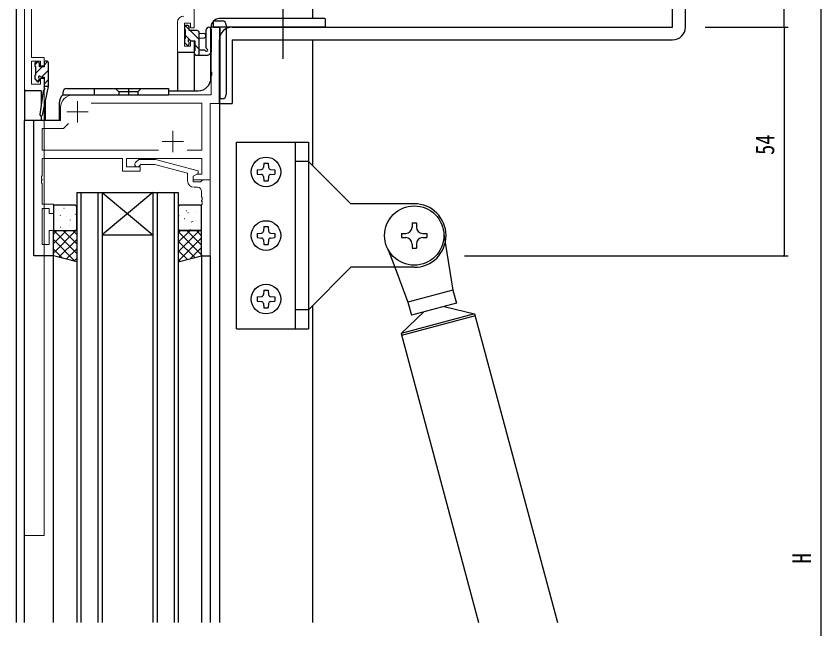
# Model space of a CAD drawing. Units: millimetres, scale not verified. Extents: x -567 to 567, y -403 to 403.
# Drawn here: x -461.5 to -271.5, y -43.4 to 101.2 of the extents above; entities that cross this region are included whole.
import ezdxf
from ezdxf.enums import TextEntityAlignment as Align

# ---------------------------------------------------------------- set-up
doc = ezdxf.new("R2010")
doc.units = ezdxf.units.MM
doc.header["$LTSCALE"] = 2
doc.layers.add('0-2_YKK_11', color=7, linetype='Continuous', lineweight=18)
for name, color, linetype in [('0-3_YKK_12', 2, 'Continuous'), ('0-4_YKK_13', 4, 'Continuous'), ('0-5_YKK_D', 6, 'Continuous')]:
    doc.layers.add(name, color=color, linetype=linetype)
doc.styles.add('ＭＳ ゴシック', font='')
doc.styles.get('ＭＳ ゴシック').set_extended_font_data('MS Gothic')

msp = doc.modelspace()

# ---------------------------------------------------------------- linework, layer by layer
at = {"layer": '0-2_YKK_11'}
for p, q in [((-459.466, 124.367), (-459.466, -21.433)), ((-457.836, 91.367), (-457.836, 122.737)), ((-423.366, 99.667), (-423.366, 92.567)), ((-421.736, 94.067), (-421.736, 99.537)), ((-413.466, 98.567), (-415.396, 98.567)), ((-415.396, 98.567), (-415.396, 88.026)), ((-413.466, 80.567), (-413.466, 98.567)), ((-415.396, 88.026), (-415.276, 87.842)), ((-415.276, 87.842), (-415.276, 87.292)), ((-415.396, 82.567), (-447.966, 82.567)), ((-417.596, 80.637), (-443.727, 80.637)), ((-417.596, 69.497), (-417.596, 80.637)), ((-415.666, 62.567), (-415.666, 80.567)), ((-415.666, 80.567), (-413.466, 80.567)), ((-450.966, 79.567), (-450.966, 76.567)), ((-457.266, 76.567), (-457.266, 44.567)), ((-450.966, 76.567), (-457.266, 76.567)), ((-455.336, 74.637), (-455.336, 69.497)), ((-450.266, 74.637), (-455.336, 74.637)), ((-449.108, 75.796), (-450.266, 74.637)), ((-449.108, 75.796), (-450.266, 74.637)), ((-455.336, 69.497), (-427.817, 69.497)), ((-421.116, 69.497), (-417.596, 69.497)), ((-455.336, 67.567), (-436.366, 67.567)), ((-435.366, 67.567), (-417.596, 67.567)), ((-433.291, 66.592), (-432.515, 67.367)), ((-432.515, 67.367), (-428.57, 67.367)), ((-428.57, 67.367), (-418.466, 64.66)), ((-432.018, 66.167), (-432.442, 65.743)), ((-428.728, 66.167), (-432.018, 66.167)), ((-420.966, 64.088), (-428.728, 66.167)), ((-418.466, 64.66), (-418.466, 64.06)), ((-420.966, 62.267), (-420.966, 64.088)), ((-418.466, 64.06), (-419.666, 63.367)), ((-418.8, 63.867), (-419.666, 63.367)), ((-419.666, 63.367), (-419.666, 62.567)), ((-419.666, 63.367), (-419.666, 62.067)), ((-455.336, 56.767), (-455.336, 61.609)), ((-419.666, 62.567), (-415.666, 62.567)), ((-419.666, 62.067), (-417.866, 62.067)), ((-417.866, 62.067), (-417.666, 62.267)), ((-417.666, 62.267), (-417.366, 62.567)), ((-417.366, 62.567), (-415.666, 62.567)), ((-415.666, 62.567), (-415.666, 44.567)), ((-418.666, 60.767), (-419.466, 60.767)), ((-452.666, 56.767), (-455.336, 56.767)), ((-455.336, 55.767), (-453.666, 55.767)), ((-417.666, 44.567), (-417.666, 56.609)), ((-452.666, 50.567), (-453.666, 50.567)), ((-453.666, 50.567), (-453.666, 47.267)), ((-452.666, 44.567), (-452.666, 50.567)), ((-457.266, 44.567), (-452.666, 44.567)), ((-415.666, 44.567), (-417.666, 44.567))]:
    msp.add_line(p, q, dxfattribs=at)
at = {"layer": '0-2_YKK_11', "color": 2}
for p, q in [((-446.966, 81.067), (-446.966, 76.067)), ((-449.466, 78.567), (-444.466, 78.567)), ((-424.466, 74.067), (-424.466, 69.067)), ((-426.966, 71.567), (-421.966, 71.567))]:
    msp.add_line(p, q, dxfattribs=at)
at = {"layer": '0-2_YKK_11'}
for points in [[(-421.736, 99.537), (-420.266, 99.537), (-420.266, 98.367), (-419.466, 98.367), (-419.466, 123.567)], [(-423.366, 92.567), (-419.466, 92.567), (-419.466, 95.367), (-420.266, 95.367), (-420.266, 94.067), (-421.736, 94.067)], [(-459.466, -21.433), (-454.866, -21.433), (-454.866, 86.467), (-455.666, 86.467), (-455.666, 85.067), (-457.836, 85.067), (-457.836, 90.567), (-455.666, 90.567), (-455.666, 89.467), (-454.866, 89.467), (-454.866, 91.367), (-457.836, 91.367)], [(-415.276, 87.292), (-415.396, 87.109), (-415.396, 82.567)], [(-455.336, 62.526), (-455.336, 62.609), (-455.456, 62.792), (-455.456, 63.342), (-455.336, 63.526), (-455.336, 67.567)], [(-436.366, 67.567), (-436.366, 64.567), (-432.166, 64.567), (-432.166, 65.567), (-435.366, 65.567), (-435.366, 67.567)], [(-417.596, 67.567), (-417.596, 63.867), (-418.8, 63.867)], [(-455.336, 61.609), (-455.456, 61.792), (-455.456, 62.342), (-455.336, 62.526)], [(-417.666, 56.609), (-417.546, 56.792), (-417.546, 57.342), (-417.666, 57.526), (-417.666, 57.609), (-417.546, 57.792), (-417.546, 58.342), (-417.666, 58.526), (-417.666, 59.767)], [(-453.666, 47.267), (-455.336, 47.267), (-455.336, 55.767)], [(-453.666, 55.767), (-453.666, 54.567), (-452.666, 54.567), (-452.666, 56.767)]]:
    msp.add_lwpolyline(points, dxfattribs=at)
for centre, radius, start, end in [((-421.866, 99.667), 1.5, 90.00001, 179.99999), ((-447.966, 79.567), 3, 90.00001, 179.99999), ((-432.866, 66.167), 0.6, 134.99999, 315.00001), ((-419.466, 62.267), 1.5, 180.00001, 269.99999), ((-418.666, 59.767), 1, 0.00001, 89.99999)]:
    msp.add_arc(centre, radius, start, end, dxfattribs=at)
at = {"layer": '0-3_YKK_12'}
for p, q in [((-461.466, 153.567), (-461.466, -41.933)), ((-391.466, 120.567), (-391.466, 100.568)), ((-415.466, 86.567), (-415.466, 98.567)), ((-413.466, 98.567), (-415.466, 98.567)), ((-413.466, 98.567), (-413.466, -41.933)), ((-391.466, 95.564), (-391.466, 65.89)), ((-423.366, 92.567), (-423.366, 83.567)), ((-419.466, 92.567), (-423.366, 92.567)), ((-419.466, 92.567), (-419.466, 83.567)), ((-459.466, 83.867), (-459.466, 76.567)), ((-455.566, 83.567), (-459.466, 83.567)), ((-455.566, 83.567), (-455.566, 79.911)), ((-425.467, 83.567), (-418.466, 83.567)), ((-451.266, 80.567), (-451.266, 76.567)), ((-459.466, -41.933), (-459.466, 76.567)), ((-451.266, 76.567), (-459.466, 76.567)), ((-457.266, 44.567), (-457.266, 76.567)), ((-455.566, 77.569), (-455.566, 76.567)), ((-447.166, 59.567), (-447.166, -41.933)), ((-447.166, 59.567), (-441.166, 59.567)), ((-446.166, 59.567), (-446.166, -41.933)), ((-442.166, 59.567), (-442.166, -41.933)), ((-441.166, 59.567), (-441.166, -41.933)), ((-441.166, 59.567), (-429.166, 59.567)), ((-441.166, 59.567), (-429.166, 49.567)), ((-429.166, 59.567), (-441.166, 49.567)), ((-429.166, 59.567), (-429.166, -41.933)), ((-429.166, 59.567), (-423.166, 59.567)), ((-428.166, 59.567), (-428.166, -41.933)), ((-424.166, 59.567), (-424.166, -41.933)), ((-423.166, 59.567), (-423.166, -41.933)), ((-441.166, 49.567), (-429.166, 49.567)), ((-452.666, 44.567), (-457.266, 44.567)), ((-452.666, 44.567), (-457.266, 44.567)), ((-452.666, -41.933), (-452.666, 44.567)), ((-417.666, 44.867), (-417.666, -41.933)), ((-417.666, 44.567), (-415.666, 44.567)), ((-415.666, 44.567), (-415.666, -41.933)), ((-391.466, 32.89), (-391.466, -41.933))]:
    msp.add_line(p, q, dxfattribs=at)
for centre, start, end in [((-418.466, 86.567), 270, 0), ((-448.266, 80.567), 137.18376, 180)]:
    msp.add_arc(centre, 3, start, end, dxfattribs=at)
at = {"layer": '0-4_YKK_13'}
for p, q in [((-306.466, 98.549), (-306.463, 117.549)), ((-303.466, 98.548), (-303.463, 117.548)), ((-398.468, 102.944), (-398.468, 91.087)), ((-421.541, 98.949), (-420.636, 98.044)), ((-420.936, 98.967), (-421.436, 98.967)), ((-414.846, 98.567), (-414.846, 100.067)), ((-414.846, 100.067), (-412.846, 100.067)), ((-388.566, 100.568), (-413.566, 100.568)), ((-411.846, 99.067), (-411.846, 82.667)), ((-388.466, 100.568), (-388.466, 98.564)), ((-421.736, 98.667), (-421.736, 98.167)), ((-421.536, 97.967), (-421.536, 95.867)), ((-420.636, 97.767), (-420.636, 98.667)), ((-418.736, 97.767), (-420.636, 97.767)), ((-420.36, 97.767), (-418.236, 95.644)), ((-418.236, 91.967), (-418.236, 97.267)), ((-418.236, 97.167), (-417.092, 97.065)), ((-416.566, 93.703), (-416.566, 97.951)), ((-388.468, 98.568), (-415.468, 98.568)), ((-415.366, 92.772), (-415.366, 97.951)), ((-414.846, 98.567), (-413.346, 98.567)), ((-413.466, 98.067), (-413.466, 83.167)), ((-413.346, 98.067), (-413.466, 98.067)), ((-413.346, 98.567), (-413.346, 81.667)), ((-413.346, 83.167), (-413.346, 98.067)), ((-410.466, 98.567), (-306.466, 98.551)), ((-421.736, 95.667), (-421.736, 95.067)), ((-421.536, 96.699), (-420.207, 95.369)), ((-420.176, 95.367), (-419.236, 95.367)), ((-419.236, 95.367), (-419.236, 93.067)), ((-418.236, 95.967), (-417.092, 96.069)), ((-413.469, 80.568), (-413.466, 95.568)), ((-410.466, 95.567), (-410.469, 80.567)), ((-410.466, 95.567), (-306.466, 95.549)), ((-421.649, 94.855), (-421.149, 94.355)), ((-420.636, 94.567), (-420.636, 94.906)), ((-419.236, 94.399), (-418.236, 93.399)), ((-417.056, 93.167), (-418.236, 93.167)), ((-419.436, 92.867), (-419.436, 92.267)), ((-419.436, 92.354), (-419.05, 91.967)), ((-419.136, 91.967), (-416.174, 91.967)), ((-415.434, 92.583), (-415.786, 92.151)), ((-456.449, 90.267), (-457.066, 89.65)), ((-457.066, 89.967), (-457.066, 89.467)), ((-456.266, 90.267), (-456.766, 90.267)), ((-455.966, 89.167), (-455.966, 89.967)), ((-453.974, 90.497), (-454.866, 89.605)), ((-454.866, 90.267), (-454.866, 89.167)), ((-454.166, 90.567), (-454.566, 90.567)), ((-453.866, 90.267), (-453.866, 84.569)), ((-456.866, 89.267), (-456.866, 87.267)), ((-455.304, 89.167), (-456.866, 87.605)), ((-454.866, 89.167), (-455.966, 89.167)), ((-453.866, 88.36), (-455.459, 86.767)), ((-457.066, 87.067), (-457.066, 86.467)), ((-456.979, 86.255), (-456.479, 85.755)), ((-455.966, 86.26), (-456.475, 85.751)), ((-455.966, 85.967), (-455.966, 86.306)), ((-453.866, 86.115), (-454.866, 85.115)), ((-453.866, 84.569), (-455.273, 77.808)), ((-454.866, 84.569), (-454.881, 84.482)), ((-453.866, 84.569), (-454.866, 84.569)), ((-449.467, 84.068), (-425.467, 84.068)), ((-442.967, 82.568), (-442.967, 84.068)), ((-437.967, 84.068), (-437.217, 83.318)), ((-434.967, 84.068), (-434.967, 82.568)), ((-431.967, 84.068), (-432.717, 83.318)), ((-425.467, 84.068), (-425.467, 82.568)), ((-455.04, 83.455), (-455.863, 77.914)), ((-450.467, 83.068), (-450.467, 82.568)), ((-450.467, 82.568), (-425.467, 82.568)), ((-432.717, 83.318), (-437.217, 83.318)), ((-437.217, 83.318), (-437.217, 82.568)), ((-432.717, 83.318), (-432.717, 82.568)), ((-413.466, 83.167), (-413.346, 83.167)), ((-454.566, 81.204), (-454.566, 76.567)), ((-413.469, 80.568), (-410.469, 80.567)), ((-412.846, 81.667), (-413.466, 81.667)), ((-409.467, 27.389), (-409.467, 71.389)), ((-409.467, 71.389), (-392.467, 71.389)), ((-395.467, 27.389), (-395.467, 71.389)), ((-392.467, 71.389), (-392.467, 66.889)), ((-392.467, 66.889), (-395.467, 66.889)), ((-392.467, 66.889), (-392.467, 31.889)), ((-392.467, 66.889), (-382.467, 56.889)), ((-404.567, 64.889), (-403.514, 64.982)), ((-404.567, 64.889), (-404.567, 63.889)), ((-402.967, 66.489), (-403.059, 65.436)), ((-402.967, 66.489), (-401.967, 66.489)), ((-401.967, 66.489), (-401.875, 65.436)), ((-401.421, 64.982), (-400.367, 64.889)), ((-400.367, 64.889), (-400.367, 63.889)), ((-404.567, 63.889), (-403.514, 63.797)), ((-403.059, 63.343), (-402.967, 62.289)), ((-401.875, 63.343), (-401.967, 62.289)), ((-401.421, 63.797), (-400.367, 63.889)), ((-402.967, 62.289), (-401.967, 62.289)), ((-452.666, 56.067), (-452.666, 51.067)), ((-452.268, 55.439), (-452.224, 55.415)), ((-447.666, 56.567), (-452.166, 56.567)), ((-450.662, 55.222), (-450.655, 55.215)), ((-450.192, 55.871), (-450.148, 55.847)), ((-447.166, 51.067), (-447.166, 56.067)), ((-423.166, 56.067), (-423.166, 51.067)), ((-418.166, 56.567), (-422.666, 56.567)), ((-421.198, 55.269), (-421.154, 55.293)), ((-417.666, 51.067), (-417.666, 56.067)), ((-378.114, 56.889), (-382.467, 56.889)), ((-367.467, 56.889), (-378.114, 56.889)), ((-452.481, 53.24), (-452.475, 53.232)), ((-451.625, 53.247), (-451.581, 53.223)), ((-451.068, 54.233), (-451.022, 54.145)), ((-449.6, 53.981), (-449.556, 53.957)), ((-447.524, 54.414), (-447.48, 54.39)), ((-423.03, 54.059), (-422.984, 54.147)), ((-421.789, 53.379), (-421.745, 53.403)), ((-420.884, 54.849), (-420.877, 54.857)), ((-419.121, 54.837), (-419.077, 54.861)), ((-451.034, 51.357), (-450.99, 51.333)), ((-448.957, 51.79), (-448.913, 51.766)), ((-448.72, 53.055), (-448.714, 53.047)), ((-422.859, 52.645), (-422.852, 52.652)), ((-420.141, 52.534), (-420.094, 52.623)), ((-419.764, 52.645), (-419.72, 52.669)), ((-419.098, 52.829), (-419.091, 52.837)), ((-417.688, 52.213), (-417.666, 52.224)), ((-402.967, 51.489), (-403.059, 50.436)), ((-367.967, 52.389), (-367.967, 51.389)), ((-367.967, 52.389), (-366.967, 52.389)), ((-366.967, 52.389), (-366.967, 51.389)), ((-452.666, 44.567), (-452.666, 50.567)), ((-452.666, 45.233), (-447.332, 50.567)), ((-452.666, 50.567), (-447.166, 50.567)), ((-452.666, 49.723), (-451.822, 50.567)), ((-452.666, 47.478), (-449.577, 50.567)), ((-447.166, 45.165), (-452.568, 50.567)), ((-452.166, 50.567), (-447.666, 50.567)), ((-450.506, 51.035), (-450.5, 51.027)), ((-447.166, 47.41), (-450.323, 50.567)), ((-447.166, 49.655), (-448.078, 50.567)), ((-447.166, 50.567), (-447.166, 43.176)), ((-423.166, 50.567), (-423.166, 43.176)), ((-423.166, 45.565), (-418.165, 50.567)), ((-417.666, 50.567), (-423.166, 50.567)), ((-423.166, 50.055), (-422.655, 50.567)), ((-423.166, 47.81), (-420.41, 50.567)), ((-417.666, 44.833), (-423.166, 50.333)), ((-422.666, 50.567), (-418.166, 50.567)), ((-422.432, 51.188), (-422.388, 51.212)), ((-417.666, 47.078), (-421.156, 50.567)), ((-421.039, 50.662), (-421.033, 50.669)), ((-420.355, 50.755), (-420.311, 50.779)), ((-417.666, 49.323), (-418.911, 50.567)), ((-417.666, 44.567), (-417.666, 50.567)), ((-404.567, 49.889), (-403.514, 49.982)), ((-404.567, 49.889), (-404.567, 48.889)), ((-401.421, 49.982), (-400.367, 49.889)), ((-400.367, 49.889), (-400.367, 48.889)), ((-370.467, 49.889), (-369.467, 49.889)), ((-370.467, 49.889), (-370.467, 48.889)), ((-365.467, 49.889), (-364.467, 49.889)), ((-364.467, 49.889), (-364.467, 48.889)), ((-360.48, 49.808), (-360.147, 47.757)), ((-447.509, 43.263), (-452.666, 48.42)), ((-451.406, 44.248), (-447.166, 48.488)), ((-423.166, 43.32), (-417.666, 48.82)), ((-419.246, 44.167), (-423.166, 48.088)), ((-404.567, 48.889), (-403.514, 48.797)), ((-403.059, 48.343), (-402.967, 47.289)), ((-401.875, 48.343), (-401.967, 47.289)), ((-401.421, 48.797), (-400.367, 48.889)), ((-370.467, 48.889), (-369.467, 48.889)), ((-365.467, 48.889), (-364.467, 48.889)), ((-450.514, 44.023), (-452.666, 46.175)), ((-449.614, 43.795), (-447.166, 46.243)), ((-421.038, 43.714), (-423.166, 45.843)), ((-420.354, 43.887), (-417.666, 46.575)), ((-402.967, 47.289), (-401.967, 47.289)), ((-373.728, 46.258), (-372.069, 41.889)), ((-367.967, 47.389), (-367.967, 46.389)), ((-367.967, 46.389), (-366.967, 46.389)), ((-366.967, 47.389), (-366.967, 46.389)), ((-447.166, 43.176), (-452.666, 44.567)), ((-447.822, 43.342), (-447.166, 43.997)), ((-423.166, 43.176), (-417.666, 44.567)), ((-422.83, 43.261), (-423.166, 43.597)), ((-375.81, 41.889), (-382.467, 41.889)), ((-367.467, 41.889), (-375.81, 41.889)), ((-372.069, 41.889), (-368.949, 33.67)), ((-402.967, 36.489), (-403.059, 35.436)), ((-402.967, 36.489), (-401.967, 36.489)), ((-401.967, 36.489), (-401.875, 35.436)), ((-358.324, 36.517), (-368.949, 33.67)), ((-404.567, 34.889), (-403.514, 34.982)), ((-401.421, 34.982), (-400.367, 34.889)), ((-400.367, 34.889), (-400.367, 33.889)), ((-403.059, 33.343), (-402.967, 32.289)), ((-401.875, 33.343), (-401.967, 32.289)), ((-401.421, 33.797), (-400.367, 33.889)), ((-368.949, 33.67), (-368.121, 30.579)), ((-357.496, 33.426), (-368.121, 30.579)), ((-360.394, 32.65), (-353.209, 30.951)), ((-402.967, 32.289), (-401.967, 32.289)), ((-392.467, 31.889), (-395.467, 31.889)), ((-365.223, 31.356), (-370.596, 26.293)), ((-353.209, 30.951), (-370.596, 26.293)), ((-353.08, 30.468), (-370.467, 25.81)), ((-353.209, 30.951), (-333.68, -41.933)), ((-409.467, 27.389), (-392.467, 27.389)), ((-370.596, 26.293), (-352.315, -41.933))]:
    msp.add_line(p, q, dxfattribs=at)
for points in [[(-455.506, 86.767), (-454.866, 86.767), (-454.866, 84.569)], [(-402.967, 51.489), (-401.967, 51.489), (-401.875, 50.436)], [(-360.147, 47.757), (-358.324, 36.517), (-357.496, 33.426)], [(-382.467, 41.889), (-392.467, 31.889), (-392.467, 27.389)], [(-404.567, 34.889), (-404.567, 33.889), (-403.514, 33.797)]]:
    msp.add_lwpolyline(points, dxfattribs=at)
for centre, radius in [((-402.467, 64.389), 3.5), ((-367.467, 49.389), 7), ((-402.467, 49.389), 3.5), ((-402.467, 34.389), 3.5)]:
    msp.add_circle(centre, radius, dxfattribs=at)
for centre, radius, start, end in [((-421.436, 98.667), 0.3, 90, 180), ((-420.936, 98.667), 0.3, 0, 90), ((-413.466, 98.568), 2, 90, 180), ((-412.846, 99.067), 1, 0, 90), ((-421.536, 98.167), 0.2, 180, 270), ((-418.736, 97.267), 0.5, 0, 90), ((-417.136, 96.567), 0.5, 275.09207, 84.90793), ((-415.966, 97.951), 0.6, 360, 180), ((-410.466, 95.567), 3, 89.99108, 179.99108), ((-306.466, 98.549), 3, 269.99108, 359.99108), ((-421.536, 95.667), 0.2, 90, 180), ((-421.436, 95.067), 0.3, 180, 225), ((-420.636, 95.367), 0.25, 33.05573, 236.94427), ((-420.936, 94.906), 0.3, 0, 56.94427), ((-420.176, 95.667), 0.3, 213.05573, 270), ((-420.936, 94.567), 0.3, 225, 0), ((-417.056, 92.867), 0.3, 30, 90), ((-416.536, 93.167), 0.3, 210, 63.25632), ((-416.266, 93.703), 0.3, 180, 243.25632), ((-419.236, 92.867), 0.2, 90, 180), ((-419.136, 92.267), 0.3, 180, 270), ((-416.174, 92.467), 0.5, 270, 320.76546), ((-415.666, 92.772), 0.3, 320.76546, 360), ((-456.766, 89.967), 0.3, 90, 180), ((-456.866, 89.467), 0.2, 180, 270), ((-456.266, 89.967), 0.3, 0, 90), ((-454.566, 90.267), 0.3, 90, 180), ((-454.166, 90.267), 0.3, 0, 90), ((-456.866, 87.067), 0.2, 90, 180), ((-456.766, 86.467), 0.3, 180, 225), ((-456.266, 85.967), 0.3, 225, 0), ((-455.966, 86.767), 0.25, 33.05573, 236.94427), ((-456.266, 86.306), 0.3, 0, 56.94427), ((-455.506, 87.067), 0.3, 213.05573, 270), ((-454.743, 83.411), 0.3, 111.55064, 171.55064), ((-454.584, 84.434), 0.3, 170.80246, 230.80246), ((-454.964, 83.969), 0.3, 291.55064, 50.80246), ((-449.467, 83.068), 1, 90, 180), ((-412.846, 82.667), 1, 270, 0), ((-455.566, 77.869), 0.3, 171.55064, 348.25019), ((-403.558, 65.48), 0.5, 275, 355), ((-401.377, 65.48), 0.5, 185, 265), ((-403.558, 63.299), 0.5, 5, 85), ((-401.377, 63.299), 0.5, 95, 175), ((-452.166, 56.067), 0.5, 90, 180), ((-447.666, 56.067), 0.5, 0, 90), ((-422.666, 56.067), 0.5, 90, 180), ((-418.166, 56.067), 0.5, 360, 90), ((-367.467, 49.389), 7.5, 270, 90), ((-369.467, 51.389), 1.5, 270, 0), ((-365.467, 51.389), 1.5, 180, 270), ((-452.166, 51.067), 0.5, 180, 270), ((-447.666, 51.067), 0.5, 270, 0), ((-422.666, 51.067), 0.5, 180, 270), ((-418.166, 51.067), 0.5, 270, 0), ((-403.558, 50.48), 0.5, 275, 355), ((-401.377, 50.48), 0.5, 185, 265), ((-403.558, 48.299), 0.5, 5, 85), ((-401.377, 48.299), 0.5, 95, 175), ((-369.467, 47.389), 1.5, 0, 90), ((-365.467, 47.389), 1.5, 90, 180), ((-403.558, 35.48), 0.5, 275, 355), ((-401.377, 35.48), 0.5, 185, 265), ((-403.558, 33.299), 0.5, 5, 85), ((-401.377, 33.299), 0.5, 95, 175)]:
    msp.add_arc(centre, radius, start, end, dxfattribs=at)
at = {"layer": '0-5_YKK_D'}
for p, q in [((-280.168, 98.567), (-280.168, 123.567)), ((-271.466, 116.567), (-271.466, -169.433)), ((-298.798, 98.568), (-279.168, 98.568)), ((-296.168, 98.567), (-279.168, 98.567)), ((-280.168, 98.568), (-280.168, 44.567)), ((-355.63, 44.567), (-279.168, 44.567))]:
    msp.add_line(p, q, dxfattribs=at)
for centre, start, end in [((-280.168, 98.568), 90, 270), ((-280.168, 98.567), 90, 270), ((-280.168, 98.568), 270, 90), ((-280.168, 98.567), 270, 90), ((-280.168, 44.567), 90, 270), ((-280.168, 44.567), 270, 90)]:
    msp.add_arc(centre, 0.106, start, end, dxfattribs=at)

# ---------------------------------------------------------------- texts
at = {"layer": '0-5_YKK_D', "style": 'ＭＳ ゴシック', "width": 0.8}
for s, p in [('54', (-281.168, 68.424)), ('H', (-272.466, -27.98))]:
    msp.add_text(s, height=4.399, rotation=90, dxfattribs=at).set_placement(p, align=Align.BOTTOM_LEFT)

doc.saveas('drawing.dxf')
